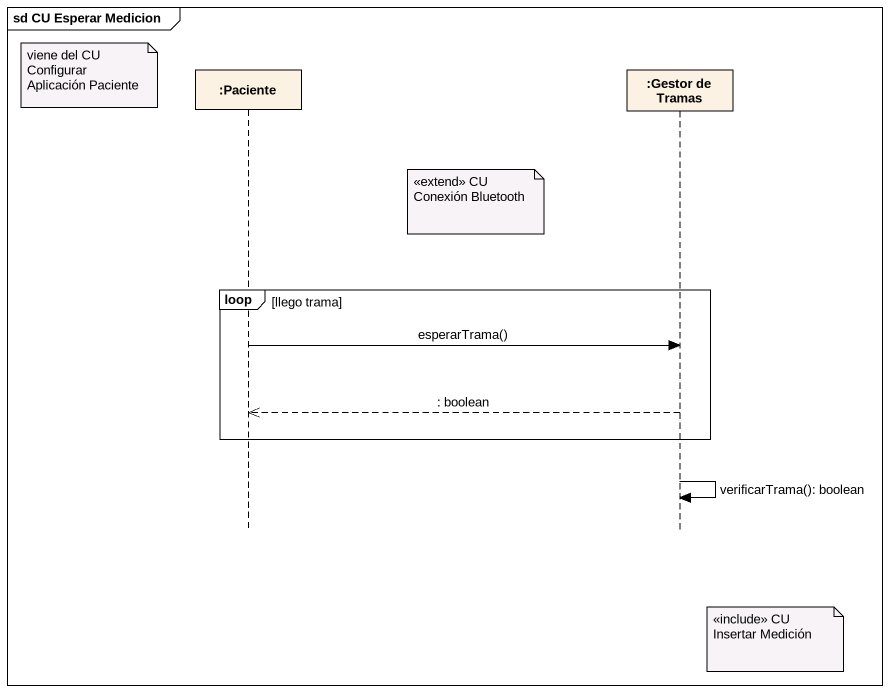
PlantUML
@startuml
mainframe sd CU Esperar Medicion
hide footbox
participant ":Paciente" as Paciente
participant ":Gestor de Tramas" as Gestor_de_Tramas

note left of Paciente : viene del CU Configurar Aplicación Paciente
note left of Gestor_de_Tramas : <<extend>> CU Conexión Bluetooth
loop llego trama
  Paciente -> Gestor_de_Tramas : esperarTrama()
  Gestor_de_Tramas -->> Paciente : : boolean
end
Gestor_de_Tramas -> Gestor_de_Tramas : verificarTrama(): boolean
note right of Gestor_de_Tramas : <<include>> CU Insertar Medición
@enduml
